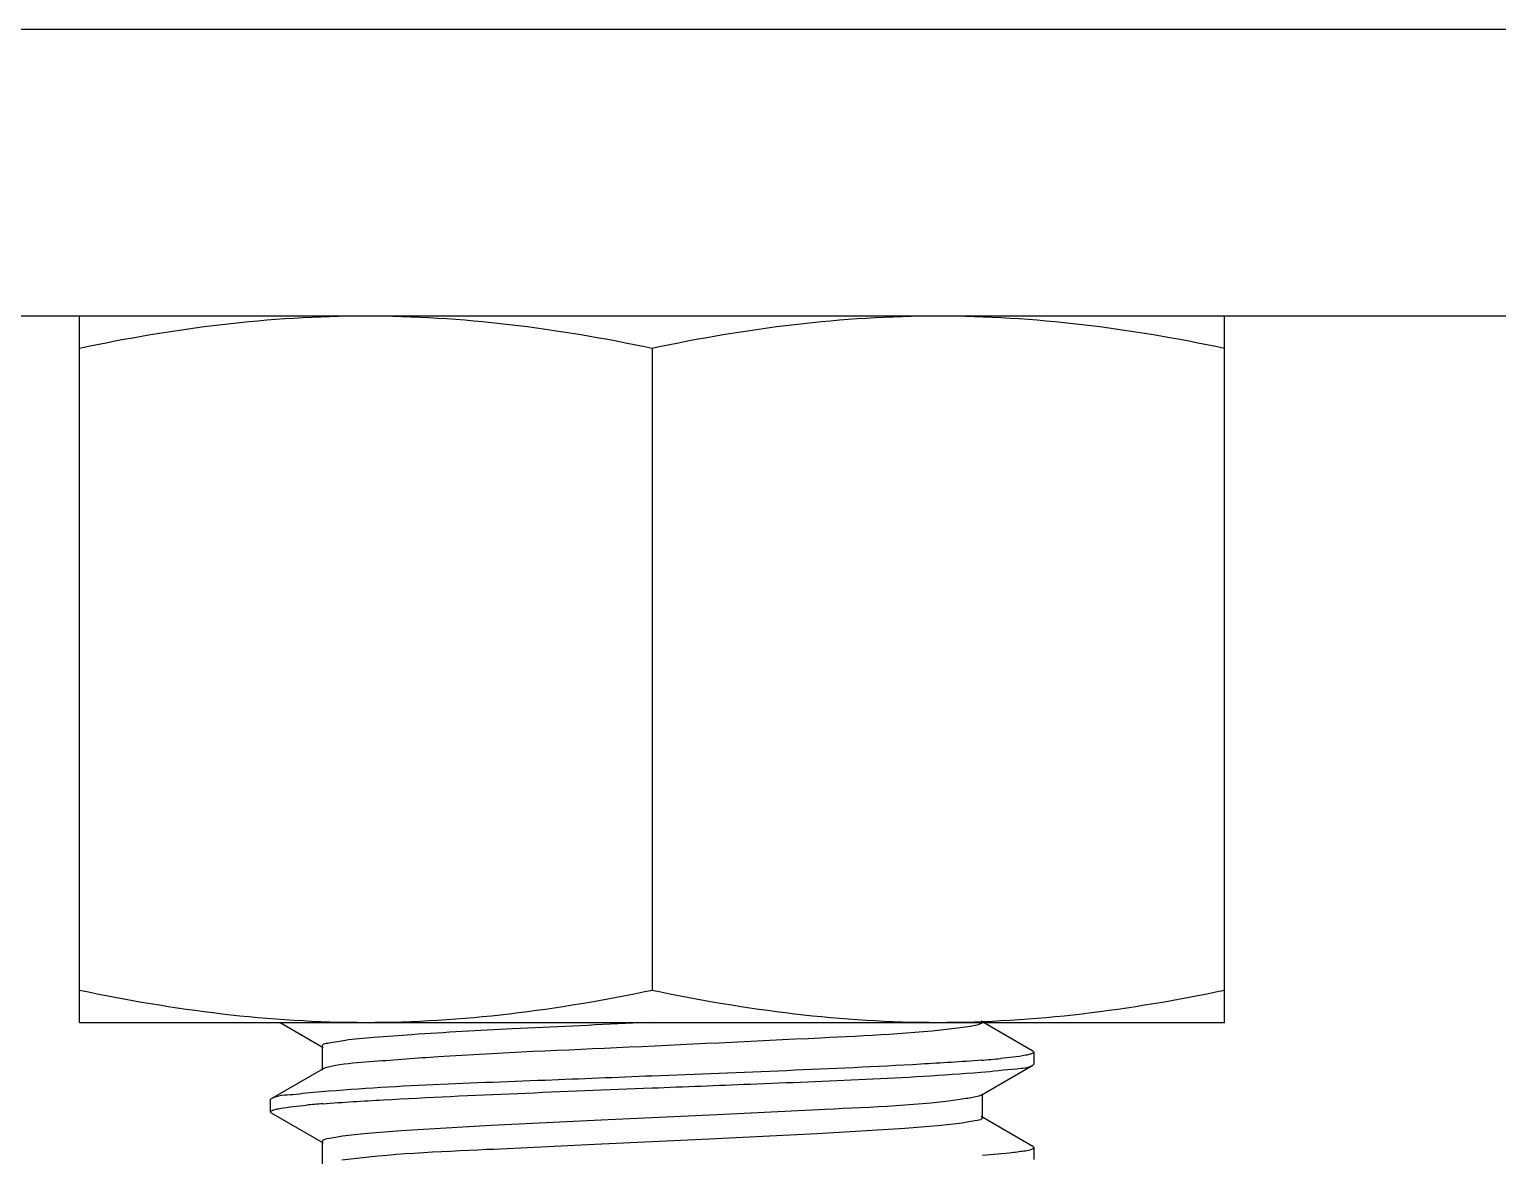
# Model space of a CAD drawing. Extents: x 1382187 to 1725648, y 860327 to 1571294.
# Drawn here: x 1509767.2 to 1510041, y 1234806.5 to 1235016.4 of the extents above; entities that cross this region are included whole.
import ezdxf

# ---------------------------------------------------------------- set-up
doc = ezdxf.new("R2010")
doc.units = 0
doc.header["$LTSCALE"] = 1000
doc.header["$MEASUREMENT"] = 0

msp = doc.modelspace()

# ---------------------------------------------------------------- linework, layer by layer
at = {"linetype": 'Continuous'}
for p, q in [((1510314.86, 1235016.4), (1509588.28, 1235016.4)), ((1509588.28, 1234963.01), (1510314.86, 1234963.01)), ((1509776.56, 1234831.33), (1509776.56, 1234963.01)), ((1509990.1, 1234831.33), (1509990.1, 1234963.01)), ((1509883.33, 1234957), (1509883.33, 1234837.34)), ((1509776.56, 1234831.33), (1509990.1, 1234831.33)), ((1509813.97, 1234831.29), (1509821.98, 1234826.66)), ((1509883.33, 1234831.33), (1509879.76, 1234831.17)), ((1509954.35, 1234825.96), (1509944.69, 1234831.56)), ((1509821.79, 1234826.88), (1509821.79, 1234822.43)), ((1509954.35, 1234825.96), (1509954.51, 1234825.77)), ((1509954.51, 1234825.77), (1509954.51, 1234823.55)), ((1509821.98, 1234822.66), (1509812.32, 1234817.07)), ((1509944.69, 1234817.76), (1509954.35, 1234823.35)), ((1509954.35, 1234823.35), (1509954.51, 1234823.55)), ((1509812.32, 1234817.07), (1509812.15, 1234816.87)), ((1509944.88, 1234817.98), (1509944.88, 1234813.54)), ((1509812.15, 1234816.87), (1509812.15, 1234814.65)), ((1509812.32, 1234814.45), (1509812.15, 1234814.65)), ((1509812.32, 1234814.45), (1509821.98, 1234808.86)), ((1509954.35, 1234808.17), (1509944.69, 1234813.76)), ((1509821.79, 1234809.09), (1509821.79, 1234804.64)), ((1509954.35, 1234808.17), (1509954.51, 1234807.97)), ((1509954.51, 1234807.97), (1509954.51, 1234805.75))]:
    msp.add_line(p, q, dxfattribs=at)
for centre, radius, start, end in [((1509824.46, 1234816.36), 6.79, 105.0931, 106.1411), ((1509929.95, 1235015.04), 191.34, 274.444, 275.509), ((1509837.77, 1234612.91), 203.86, 94.4581, 95.3147)]:
    msp.add_arc(centre, radius, start, end, dxfattribs=at)
for points, knots in [([(1509776.56, 1234957), (1509785.35, 1234958.85), (1509803.05, 1234961.89), (1509821, 1234963.01), (1509829.95, 1234963.01)], [0, 0, 0, 0, 0.500766, 1, 1, 1, 1]), ([(1509829.95, 1234963.01), (1509838.9, 1234963.01), (1509856.85, 1234961.89), (1509874.55, 1234958.85), (1509883.33, 1234957)], [0, 0, 0, 0, 0.499234, 1, 1, 1, 1]), ([(1509883.33, 1234957), (1509892.12, 1234958.85), (1509909.82, 1234961.89), (1509927.77, 1234963.01), (1509936.72, 1234963.01)], [0, 0, 0, 0, 0.500766, 1, 1, 1, 1]), ([(1509936.72, 1234963.01), (1509945.67, 1234963.01), (1509963.62, 1234961.89), (1509981.32, 1234958.85), (1509990.1, 1234957)], [0, 0, 0, 0, 0.499234, 1, 1, 1, 1]), ([(1509776.56, 1234837.34), (1509785.35, 1234835.5), (1509803.05, 1234832.46), (1509821, 1234831.33), (1509829.95, 1234831.33)], [0, 0, 0, 0, 0.500766, 1, 1, 1, 1]), ([(1509829.95, 1234831.33), (1509838.9, 1234831.33), (1509856.85, 1234832.46), (1509874.55, 1234835.5), (1509883.33, 1234837.34)], [0, 0, 0, 0, 0.499234, 1, 1, 1, 1]), ([(1509883.33, 1234837.34), (1509892.12, 1234835.5), (1509909.82, 1234832.46), (1509927.77, 1234831.33), (1509936.72, 1234831.33)], [0, 0, 0, 0, 0.500766, 1, 1, 1, 1]), ([(1509936.72, 1234831.33), (1509945.67, 1234831.33), (1509963.62, 1234832.46), (1509981.32, 1234835.5), (1509990.1, 1234837.34)], [0, 0, 0, 0, 0.499234, 1, 1, 1, 1]), ([(1509879.76, 1234831.17), (1509872.28, 1234830.82), (1509858.59, 1234830.17), (1509842.34, 1234829.34), (1509832.14, 1234828.54), (1509826.57, 1234828.12), (1509823.94, 1234827.52), (1509821.79, 1234827.29), (1509821.79, 1234826.88)], [0, 0, 0, 0, 0.385608, 0.708188, 0.831159, 0.922444, 0.979031, 1, 1, 1, 1]), ([(1509944.7, 1234831.11), (1509944.53, 1234831.01), (1509943.09, 1234830.55), (1509941.6, 1234830.39), (1509940.31, 1234830.23)], [0, 0, 0, 0, 0.133087, 1, 1, 1, 1]), ([(1509944.88, 1234831.33), (1509944.88, 1234831.29), (1509944.83, 1234831.2), (1509944.75, 1234831.14), (1509944.7, 1234831.11)], [0, 0, 0, 0, 0.402304, 1, 1, 1, 1]), ([(1509940.31, 1234830.23), (1509931.86, 1234829.2), (1509910.61, 1234828.22), (1509877.6, 1234826.55), (1509848.97, 1234825.4), (1509831.02, 1234823.98), (1509824.79, 1234823.49), (1509822.69, 1234822.92)], [0, 0, 0, 0, 0.21664, 0.540669, 0.842029, 0.944627, 1, 1, 1, 1]), ([(1509953.87, 1234825.39), (1509953.59, 1234825.31), (1509951.76, 1234824.91), (1509949.89, 1234824.73), (1509948.32, 1234824.58)], [0, 0, 0, 0, 0.157623, 1, 1, 1, 1]), ([(1509954.51, 1234825.77), (1509954.51, 1234825.69), (1509954.26, 1234825.5), (1509954.04, 1234825.44), (1509953.87, 1234825.39)], [0, 0, 0, 0, 0.324871, 1, 1, 1, 1]), ([(1509822.57, 1234822.89), (1509822.45, 1234822.85), (1509822.25, 1234822.79), (1509822.06, 1234822.7), (1509821.98, 1234822.66)], [0, 0, 0, 0, 0.572041, 1, 1, 1, 1]), ([(1509944.78, 1234824.27), (1509941.01, 1234823.97), (1509920.54, 1234822.73), (1509900.04, 1234821.99), (1509883.33, 1234821.32)], [0, 0, 0, 0, 0.184436, 1, 1, 1, 1]), ([(1509944.68, 1234822.04), (1509946.9, 1234822.21), (1509950.05, 1234822.65), (1509953.45, 1234822.84), (1509954.35, 1234823.35)], [0, 0, 0, 0, 0.683734, 1, 1, 1, 1]), ([(1509883.33, 1234821.32), (1509876.7, 1234821.06), (1509855.19, 1234820.14), (1509833.66, 1234819.5), (1509818.84, 1234818.11)], [0, 0, 0, 0, 0.308576, 1, 1, 1, 1]), ([(1509883.33, 1234819.1), (1509889.43, 1234819.34), (1509909.88, 1234820.18), (1509930.35, 1234820.91), (1509944.68, 1234822.04)], [0, 0, 0, 0, 0.297863, 1, 1, 1, 1]), ([(1509818.84, 1234818.11), (1509818.01, 1234818.03), (1509815.86, 1234817.73), (1509813.51, 1234817.75), (1509812.32, 1234817.07)], [0, 0, 0, 0, 0.37952, 1, 1, 1, 1]), ([(1509941.94, 1234817.11), (1509933.25, 1234815.79), (1509917.69, 1234815.27), (1509894.99, 1234814.04), (1509874.2, 1234813.13), (1509854.61, 1234812.18), (1509839.97, 1234811.38), (1509830.89, 1234810.65), (1509825.99, 1234810.23), (1509823.66, 1234809.71), (1509821.79, 1234809.45), (1509821.79, 1234809.09)], [0, 0, 0, 0, 0.218787, 0.386207, 0.566108, 0.736243, 0.875583, 0.928118, 0.966979, 0.991, 1, 1, 1, 1]), ([(1509821.92, 1234816.15), (1509825.69, 1234816.45), (1509846.15, 1234817.68), (1509866.64, 1234818.43), (1509883.33, 1234819.1)], [0, 0, 0, 0, 0.184575, 1, 1, 1, 1]), ([(1509944.69, 1234817.76), (1509944.57, 1234817.69), (1509943.68, 1234817.36), (1509942.74, 1234817.23), (1509941.94, 1234817.11)], [0, 0, 0, 0, 0.147905, 1, 1, 1, 1]), ([(1509812.16, 1234814.65), (1509812.16, 1234814.75), (1509812.5, 1234814.95), (1509812.77, 1234815.02), (1509812.98, 1234815.08)], [0, 0, 0, 0, 0.313847, 1, 1, 1, 1]), ([(1509812.98, 1234815.08), (1509813.29, 1234815.16), (1509815.25, 1234815.55), (1509817.23, 1234815.73), (1509818.88, 1234815.89)], [0, 0, 0, 0, 0.163234, 1, 1, 1, 1]), ([(1509944.88, 1234813.54), (1509944.88, 1234813.18), (1509943.06, 1234812.92), (1509940.79, 1234812.41), (1509936.02, 1234812), (1509927.16, 1234811.27), (1509912.84, 1234810.49), (1509893.61, 1234809.54), (1509873.07, 1234808.64), (1509850.23, 1234807.44), (1509834.46, 1234806.83), (1509825.5, 1234805.63)], [0, 0, 0, 0, 0.00884, 0.032379, 0.070466, 0.122006, 0.258971, 0.426878, 0.605536, 0.773444, 1, 1, 1, 1]), ([(1509952.1, 1234807.23), (1509951.65, 1234807.17), (1509949.28, 1234806.85), (1509946.91, 1234806.65), (1509944.98, 1234806.49)], [0, 0, 0, 0, 0.190828, 1, 1, 1, 1]), ([(1509954.51, 1234807.97), (1509954.51, 1234807.89), (1509953.7, 1234807.3), (1509952.87, 1234807.35), (1509952.1, 1234807.23)], [0, 0, 0, 0, 0.093121, 1, 1, 1, 1])]:
    msp.add_open_spline(points, degree=3, knots=knots, dxfattribs=at)

doc.saveas('drawing.dxf')
